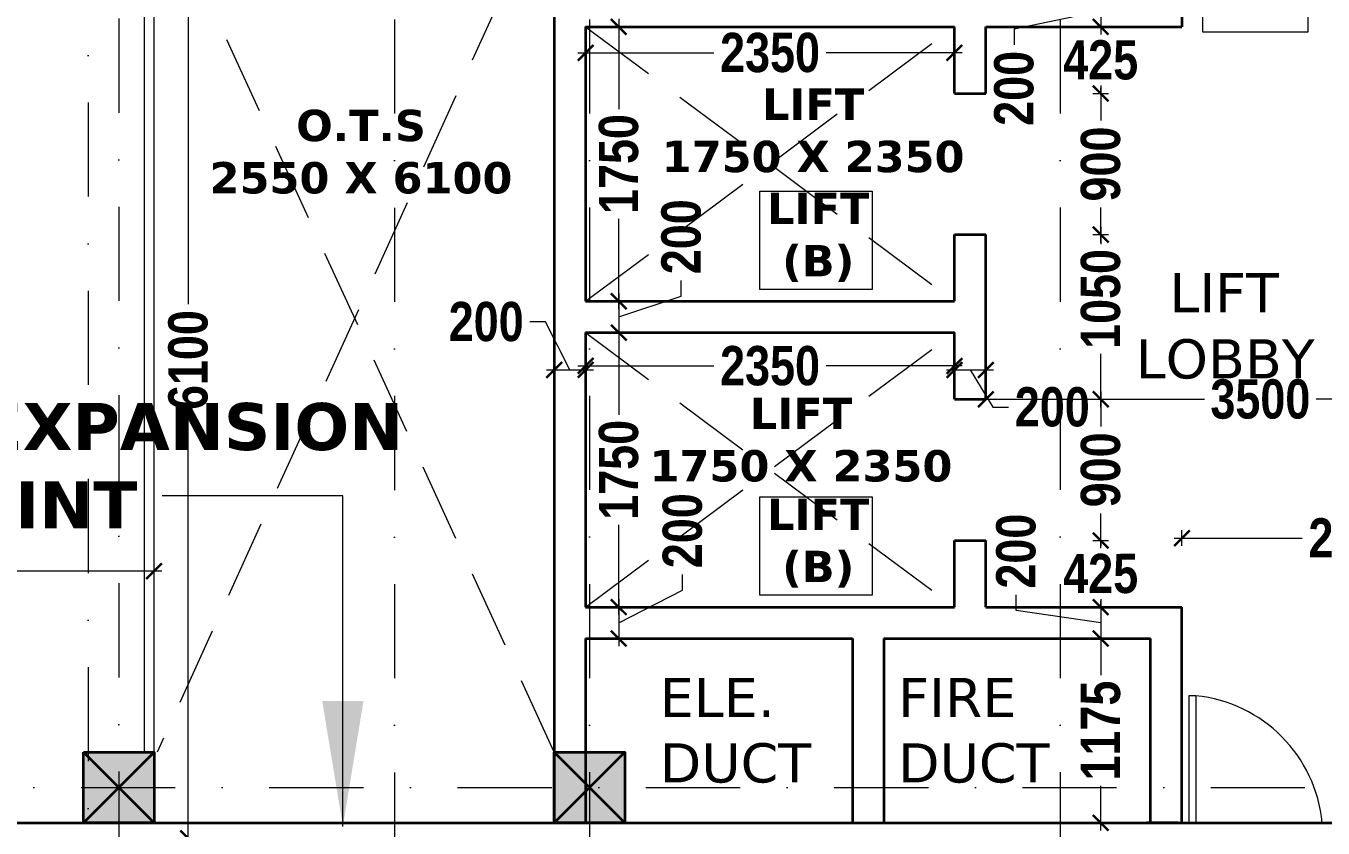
# Model space of a CAD drawing. Header units: millimetres. Extents: x -3092155 to 4513934, y -12317808 to 1850003.
# Drawn here: x -423017 to -414750, y -5715460 to -5710346 of the extents above; entities that cross this region are included whole.
import ezdxf

# ---------------------------------------------------------------- set-up
doc = ezdxf.new("R2010")
doc.units = ezdxf.units.MM
doc.header["$LTSCALE"] = 2
doc.header["$MEASUREMENT"] = 0
doc.header["$PDMODE"] = 34
doc.header["$PDSIZE"] = 500
doc.linetypes.add('DASHDOT', pattern=[1, 0.5, -0.25, 0, -0.25])
doc.linetypes.add('DASHED2', pattern=[0.375, 0.25, -0.125])
doc.layers.add('AEROW', color=7, linetype='Continuous', lineweight=15, true_color=0x0d0d0d)
for name, color, linetype, lineweight in [('coloumn', 10, 'Continuous', 35), ('D DIM', 250, 'Continuous', 9), ('D1', 10, 'Continuous', 5), ('DOOR', 27, 'Continuous', 5), ('expen. jt.', 130, 'Continuous', 35), ('GRID', 251, 'DASHDOT', 5), ('PARGOLA', 115, 'DASHED2', 5), ('RAILING', 47, 'Continuous', 13), ('SILL', 74, 'Continuous', 9), ('TEXT', 7, 'Continuous', 13), ('W1', 162, 'Continuous', 5), ('WAll', 250, 'Continuous', 35)]:
    doc.layers.add(name, color=color, linetype=linetype, lineweight=lineweight)
doc.styles.add('INNER DIM', font='ARIALNB.TTF', dxfattribs={"height": 250})
doc.styles.add('style2', font='verdana.ttf')
doc.dimstyles.new('external final', dxfattribs={"dimscale": 0, "dimtxt": 250, "dimasz": 100, "dimexe": 50, "dimexo": 50, "dimgap": 50, "dimtad": 0, "dimdec": 0, "dimzin": 0, "dimdsep": 46, "dimtxsty": 'INNER DIM', "dimblk": 'ARCHTICK', "dimcen": 100, "dimdle": 50, "dimclrd": 256, "dimclre": 256, "dimclrt": 256, "dimadec": 0, "dimazin": 0, "dimtfac": 1, "dimtdec": 0, "dimtix": 1, "dimtmove": 1, "dimatfit": 3, "dimfxl": 50, "dimfxlon": 1, "dimtolj": 1, "dimtzin": 0, "dimlwd": -1, "dimlwe": -1, "dimarcsym": 1})
doc.dimstyles.new('INNER DIM', dxfattribs={"dimscale": 0, "dimtxt": 250, "dimasz": 100, "dimexe": 50, "dimexo": 50, "dimgap": 50, "dimtad": 0, "dimdec": 0, "dimzin": 0, "dimdsep": 46, "dimtxsty": 'INNER DIM', "dimblk": 'ARCHTICK', "dimcen": 100, "dimdle": 50, "dimclrd": 256, "dimclre": 256, "dimclrt": 256, "dimadec": 0, "dimazin": 0, "dimtfac": 1, "dimtdec": 0, "dimtix": 1, "dimtmove": 2, "dimatfit": 3, "dimfxl": 50, "dimfxlon": 1, "dimtolj": 1, "dimtzin": 0, "dimlwd": -1, "dimlwe": -1, "dimarcsym": 1})

# ---------------------------------------------------------------- blocks, each defined once
blk = doc.blocks.new('_ArchTick')
at = {"color": 0, "linetype": 'ByBlock', "const_width": 0.15}
blk.add_lwpolyline([(-0.5, -0.5), (0.5, 0.5)], dxfattribs=at)
blk = doc.blocks.new('*D730')
at = {"layer": 'D DIM', "ltscale": 100, "transparency": 16777216}
for p, q in [((-438689.1, 360.6), (-438689.1, 460.6)), ((998.8, 360.6), (998.8, 460.6)), ((1048.8, 410.6), (-438739.1, 410.6))]:
    blk.add_line(p, q, dxfattribs=at)
at = {"layer": 'Defpoints', "color": 0, "lineweight": 50, "ltscale": 100, "transparency": 16777216}
for p in [(-438689.1, 410.6), (998.8, 0), (-438689.1, -5723126.2)]:
    blk.add_point(p, dxfattribs=at)
at = {"layer": 'D DIM', "ltscale": 100, "transparency": 16777216, "xscale": 100, "yscale": 100, "zscale": 100, "rotation": 180}
blk.add_blockref('_ArchTick', (-438689.1, 410.6), dxfattribs=at)
at = {"layer": 'D DIM', "ltscale": 100, "transparency": 16777216, "xscale": 100, "yscale": 100, "zscale": 100}
blk.add_blockref('_ArchTick', (998.8, 410.6), dxfattribs=at)
at = {"layer": 'D DIM', "ltscale": 100, "transparency": 16777216, "insert": (1326.5, 835.2), "char_height": 250, "attachment_point": 5, "style": 'INNER DIM'}
blk.add_mtext('\\A1;439688', dxfattribs=at)
blk = doc.blocks.new('1000 DOOR R')
at = {"layer": 'DOOR', "color": 252, "ltscale": 200}
for p, q in [((-900, -900), (0, -900)), ((-900, -900), (-900, -950)), ((0, -1000), (0, -900)), ((-900, -950), (0, -950))]:
    blk.add_line(p, q, dxfattribs=at)
blk.add_arc((96.2, -1003), 1001.5, 95.46124, 174.09882, dxfattribs=at)
blk = doc.blocks.new('F.F')
at = {"layer": 'coloumn', "ltscale": 100}
for points in [[(-195270.3, -5868306.2), (-194820.3, -5868306.2), (-194820.3, -5868756.2), (-195270.3, -5868756.2)], [(-192270.3, -5868306.2), (-191820.3, -5868306.2), (-191820.3, -5868756.2), (-192270.3, -5868756.2)]]:
    blk.add_hatch(color=256, dxfattribs=at).paths.add_polyline_path(points)
for p, q in [((-195270.3, -5868756.2), (-194820.3, -5868306.2)), ((-194820.3, -5868756.2), (-195270.3, -5868306.2)), ((-192270.3, -5868756.2), (-191820.3, -5868306.2)), ((-191820.3, -5868756.2), (-192270.3, -5868306.2))]:
    blk.add_line(p, q, dxfattribs=at)
for points in [[(-195270.3, -5868306.2), (-194820.3, -5868306.2), (-194820.3, -5868756.2), (-195270.3, -5868756.2)], [(-192270.3, -5868306.2), (-191820.3, -5868306.2), (-191820.3, -5868756.2), (-192270.3, -5868756.2)]]:
    blk.add_lwpolyline(points, close=True, dxfattribs=at)
blk = doc.blocks.new('*D1043')
at = {"layer": 'D DIM', "ltscale": 100, "transparency": 16777216}
for p, q in [((-425619.3, -5713822.6), (-424240.9, -5713822.6)), ((-425569.3, -5713872.6), (-425569.3, -5713772.6)), ((-422150.1, -5713822.6), (-423528.5, -5713822.6)), ((-422200.1, -5713872.6), (-422200.1, -5713772.6))]:
    blk.add_line(p, q, dxfattribs=at)
at = {"layer": 'Defpoints', "color": 0, "lineweight": 50, "ltscale": 100, "transparency": 16777216}
for p in [(-422200.1, -5713822.6), (-425569.3, -5714886.1), (-422200.1, -5714886.1)]:
    blk.add_point(p, dxfattribs=at)
at = {"layer": 'D DIM', "ltscale": 100, "transparency": 16777216, "xscale": 100, "yscale": 100, "zscale": 100, "rotation": 180}
blk.add_blockref('_ArchTick', (-425569.3, -5713822.6), dxfattribs=at)
at = {"layer": 'D DIM', "ltscale": 100, "transparency": 16777216, "xscale": 100, "yscale": 100, "zscale": 100}
blk.add_blockref('_ArchTick', (-422200.1, -5713822.6), dxfattribs=at)
at = {"layer": 'D DIM', "ltscale": 100, "transparency": 16777216, "insert": (-423884.7, -5713822.6), "char_height": 250, "attachment_point": 5, "style": 'INNER DIM'}
blk.add_mtext('\\A1;3370', dxfattribs=at)
blk = doc.blocks.new('*D1053')
at = {"layer": 'D DIM', "ltscale": 100, "transparency": 16777216}
for p, q in [((-415649.3, -5713661.7), (-415649.3, -5713561.7)), ((-413399.3, -5713661.7), (-413399.3, -5713561.7)), ((-415699.3, -5713611.7), (-414882.2, -5713611.7)), ((-413349.3, -5713611.7), (-414166.3, -5713611.7))]:
    blk.add_line(p, q, dxfattribs=at)
at = {"layer": 'Defpoints', "color": 0, "lineweight": 50, "ltscale": 100, "transparency": 16777216}
for p in [(-413399.3, -5713611.7), (-415649.3, -5714201.2), (-413399.3, -5714776.2)]:
    blk.add_point(p, dxfattribs=at)
at = {"layer": 'D DIM', "ltscale": 100, "transparency": 16777216, "xscale": 100, "yscale": 100, "zscale": 100, "rotation": 180}
blk.add_blockref('_ArchTick', (-415649.3, -5713611.7), dxfattribs=at)
at = {"layer": 'D DIM', "ltscale": 100, "transparency": 16777216, "xscale": 100, "yscale": 100, "zscale": 100}
blk.add_blockref('_ArchTick', (-413399.3, -5713611.7), dxfattribs=at)
at = {"layer": 'D DIM', "ltscale": 100, "transparency": 16777216, "insert": (-414524.3, -5713611.7), "char_height": 250, "attachment_point": 5, "style": 'INNER DIM'}
blk.add_mtext('\\A1;2250', dxfattribs=at)
blk = doc.blocks.new('*D1070')
at = {"layer": 'D DIM', "ltscale": 100, "transparency": 16777216}
for p, q in [((-416166.8, -5710101.2), (-416166.8, -5710401.2)), ((-416116.8, -5710151.2), (-416216.8, -5710151.2)), ((-416166.8, -5710251.2), (-416719.3, -5710365.4)), ((-416719.3, -5710365.4), (-416719.3, -5710465.4)), ((-416216.8, -5710351.2), (-416116.8, -5710351.2))]:
    blk.add_line(p, q, dxfattribs=at)
at = {"layer": 'Defpoints', "color": 0, "lineweight": 50, "ltscale": 100, "transparency": 16777216}
for p in [(-415849.3, -5710151.2), (-416899.3, -5710351.2), (-416166.8, -5710351.2)]:
    blk.add_point(p, dxfattribs=at)
at = {"layer": 'D DIM', "ltscale": 100, "transparency": 16777216, "xscale": 100, "yscale": 100, "zscale": 100}
for p, rotation in [((-416166.8, -5710151.2), 90), ((-416166.8, -5710351.2), 270)]:
    blk.add_blockref('_ArchTick', p, dxfattribs=dict(at, rotation=rotation))
at = {"layer": 'D DIM', "ltscale": 100, "transparency": 16777216, "insert": (-416719.3, -5710743.8), "char_height": 250, "attachment_point": 5, "rotation": 90, "style": 'INNER DIM'}
blk.add_mtext('\\A1;200', dxfattribs=at)
blk = doc.blocks.new('*D1071')
at = {"layer": 'D DIM', "ltscale": 100, "transparency": 16777216}
for p, q in [((-416216.8, -5710351.2), (-416116.8, -5710351.2)), ((-416166.8, -5710351.2), (-416166.8, -5710386.2)), ((-416166.8, -5710776.2), (-416166.8, -5710741.3)), ((-416216.8, -5710776.2), (-416116.8, -5710776.2))]:
    blk.add_line(p, q, dxfattribs=at)
at = {"layer": 'Defpoints', "color": 0, "lineweight": 50, "ltscale": 100, "transparency": 16777216}
for p in [(-416899.3, -5710351.2), (-416899.3, -5710776.2), (-416166.8, -5710776.2)]:
    blk.add_point(p, dxfattribs=at)
at = {"layer": 'D DIM', "ltscale": 100, "transparency": 16777216, "insert": (-416166.8, -5710563.7), "char_height": 250, "attachment_point": 5, "rotation": 0.1, "style": 'INNER DIM'}
blk.add_mtext('\\A1;425', dxfattribs=at)
blk = doc.blocks.new('*D1072')
at = {"layer": 'D DIM', "ltscale": 100, "transparency": 16777216}
for p, q in [((-416166.8, -5710726.2), (-416166.8, -5710948.8)), ((-416216.8, -5710776.2), (-416116.8, -5710776.2)), ((-416166.8, -5711726.2), (-416166.8, -5711503.6)), ((-416216.8, -5711676.2), (-416116.8, -5711676.2))]:
    blk.add_line(p, q, dxfattribs=at)
at = {"layer": 'Defpoints', "color": 0, "lineweight": 50, "ltscale": 100, "transparency": 16777216}
for p in [(-416899.3, -5710776.2), (-416899.3, -5711676.2), (-416166.8, -5711676.2)]:
    blk.add_point(p, dxfattribs=at)
at = {"layer": 'D DIM', "ltscale": 100, "transparency": 16777216, "xscale": 100, "yscale": 100, "zscale": 100}
for p, rotation in [((-416166.8, -5710776.2), 90), ((-416166.8, -5711676.2), 270)]:
    blk.add_blockref('_ArchTick', p, dxfattribs=dict(at, rotation=rotation))
at = {"layer": 'D DIM', "ltscale": 100, "transparency": 16777216, "insert": (-416166.8, -5711226.2), "char_height": 250, "attachment_point": 5, "rotation": 90, "style": 'INNER DIM'}
blk.add_mtext('\\A1;900', dxfattribs=at)
blk = doc.blocks.new('*D1073')
at = {"layer": 'D DIM', "ltscale": 100, "transparency": 16777216}
for p, q in [((-416166.8, -5711626.2), (-416166.8, -5711736.3)), ((-416216.8, -5711676.2), (-416116.8, -5711676.2)), ((-416166.8, -5712776.2), (-416166.8, -5712436.7)), ((-416216.8, -5712726.2), (-416116.8, -5712726.2))]:
    blk.add_line(p, q, dxfattribs=at)
at = {"layer": 'Defpoints', "color": 0, "lineweight": 50, "ltscale": 100, "transparency": 16777216}
for p in [(-416899.3, -5711676.2), (-416899.3, -5712726.2), (-416166.8, -5712726.2)]:
    blk.add_point(p, dxfattribs=at)
at = {"layer": 'D DIM', "ltscale": 100, "transparency": 16777216, "xscale": 100, "yscale": 100, "zscale": 100}
for p, rotation in [((-416166.8, -5711676.2), 90), ((-416166.8, -5712726.2), 270)]:
    blk.add_blockref('_ArchTick', p, dxfattribs=dict(at, rotation=rotation))
at = {"layer": 'D DIM', "ltscale": 100, "transparency": 16777216, "insert": (-416166.8, -5712086.5), "char_height": 250, "attachment_point": 5, "rotation": 90, "style": 'INNER DIM'}
blk.add_mtext('\\A1;1050', dxfattribs=at)
blk = doc.blocks.new('*D1074')
at = {"layer": 'D DIM', "ltscale": 100, "transparency": 16777216}
for p, q in [((-416216.8, -5712726.2), (-416116.8, -5712726.2)), ((-416166.8, -5712676.2), (-416166.8, -5712898.8)), ((-416166.8, -5713676.2), (-416166.8, -5713453.6)), ((-416216.8, -5713626.2), (-416116.8, -5713626.2))]:
    blk.add_line(p, q, dxfattribs=at)
at = {"layer": 'Defpoints', "color": 0, "lineweight": 50, "ltscale": 100, "transparency": 16777216}
for p in [(-416899.3, -5712726.2), (-416899.3, -5713626.2), (-416166.8, -5713626.2)]:
    blk.add_point(p, dxfattribs=at)
at = {"layer": 'D DIM', "ltscale": 100, "transparency": 16777216, "xscale": 100, "yscale": 100, "zscale": 100}
for p, rotation in [((-416166.8, -5712726.2), 90), ((-416166.8, -5713626.2), 270)]:
    blk.add_blockref('_ArchTick', p, dxfattribs=dict(at, rotation=rotation))
at = {"layer": 'D DIM', "ltscale": 100, "transparency": 16777216, "insert": (-416166.8, -5713176.2), "char_height": 250, "attachment_point": 5, "rotation": 90, "style": 'INNER DIM'}
blk.add_mtext('\\A1;900', dxfattribs=at)
blk = doc.blocks.new('*D1075')
at = {"layer": 'D DIM', "ltscale": 100, "transparency": 16777216}
for p, q in [((-416216.8, -5713626.2), (-416116.8, -5713626.2)), ((-416166.8, -5713626.2), (-416166.8, -5713661.2)), ((-416216.8, -5714051.2), (-416116.8, -5714051.2)), ((-416166.8, -5714051.2), (-416166.8, -5714016.3))]:
    blk.add_line(p, q, dxfattribs=at)
at = {"layer": 'Defpoints', "color": 0, "lineweight": 50, "ltscale": 100, "transparency": 16777216}
for p in [(-416899.3, -5713626.2), (-416899.3, -5714051.2), (-416166.8, -5714051.2)]:
    blk.add_point(p, dxfattribs=at)
at = {"layer": 'D DIM', "ltscale": 100, "transparency": 16777216, "insert": (-416166.8, -5713838.7), "char_height": 250, "attachment_point": 5, "rotation": 0.1, "style": 'INNER DIM'}
blk.add_mtext('\\A1;425', dxfattribs=at)
blk = doc.blocks.new('*D1076')
at = {"layer": 'D DIM', "ltscale": 100, "transparency": 16777216}
for p, q in [((-416706.2, -5714072.9), (-416706.2, -5713972.9)), ((-416216.8, -5714051.2), (-416116.8, -5714051.2)), ((-416166.8, -5714001.2), (-416166.8, -5714301.2)), ((-416166.8, -5714151.2), (-416706.2, -5714072.9)), ((-416216.8, -5714251.2), (-416116.8, -5714251.2))]:
    blk.add_line(p, q, dxfattribs=at)
at = {"layer": 'Defpoints', "color": 0, "lineweight": 50, "ltscale": 100, "transparency": 16777216}
for p in [(-416899.3, -5714051.2), (-417549.3, -5714251.2), (-416166.8, -5714251.2)]:
    blk.add_point(p, dxfattribs=at)
at = {"layer": 'D DIM', "ltscale": 100, "transparency": 16777216, "xscale": 100, "yscale": 100, "zscale": 100}
for p, rotation in [((-416166.8, -5714051.2), 90), ((-416166.8, -5714251.2), 270)]:
    blk.add_blockref('_ArchTick', p, dxfattribs=dict(at, rotation=rotation))
at = {"layer": 'D DIM', "ltscale": 100, "transparency": 16777216, "insert": (-416706.2, -5713694.5), "char_height": 250, "attachment_point": 5, "rotation": 90, "style": 'INNER DIM'}
blk.add_mtext('\\A1;200', dxfattribs=at)
blk = doc.blocks.new('*D1077')
at = {"layer": 'D DIM', "ltscale": 100, "transparency": 16777216}
for p, q in [((-416166.8, -5714201.2), (-416166.8, -5714485.9)), ((-416216.8, -5714251.2), (-416116.8, -5714251.2)), ((-416166.8, -5715476.2), (-416166.8, -5715191.6)), ((-416116.8, -5715426.2), (-416216.8, -5715426.2))]:
    blk.add_line(p, q, dxfattribs=at)
at = {"layer": 'Defpoints', "color": 0, "lineweight": 50, "ltscale": 100, "transparency": 16777216}
for p in [(-417549.3, -5714251.2), (-416166.8, -5715426.2), (-415849.3, -5715426.2)]:
    blk.add_point(p, dxfattribs=at)
at = {"layer": 'D DIM', "ltscale": 100, "transparency": 16777216, "xscale": 100, "yscale": 100, "zscale": 100}
for p, rotation in [((-416166.8, -5714251.2), 90), ((-416166.8, -5715426.2), 270)]:
    blk.add_blockref('_ArchTick', p, dxfattribs=dict(at, rotation=rotation))
at = {"layer": 'D DIM', "ltscale": 100, "transparency": 16777216, "insert": (-416166.8, -5714838.7), "char_height": 250, "attachment_point": 5, "rotation": 90, "style": 'INNER DIM'}
blk.add_mtext('\\A1;1175', dxfattribs=at)
blk = doc.blocks.new('*D1060')
at = {"layer": 'D DIM', "ltscale": 100, "transparency": 16777216}
for p, q in [((-419238.6, -5710301.2), (-419238.6, -5710876)), ((-419197.2, -5710351.2), (-419288.6, -5710351.2)), ((-419238.6, -5712151.2), (-419238.6, -5711576.4)), ((-419197.2, -5712101.2), (-419288.6, -5712101.2))]:
    blk.add_line(p, q, dxfattribs=at)
at = {"layer": 'Defpoints', "color": 0, "lineweight": 50, "ltscale": 100, "transparency": 16777216}
for p in [(-419147.2, -5710351.2), (-419238.6, -5712101.2), (-419147.2, -5712101.2)]:
    blk.add_point(p, dxfattribs=at)
at = {"layer": 'D DIM', "ltscale": 100, "transparency": 16777216, "xscale": 100, "yscale": 100, "zscale": 100}
for p, rotation in [((-419238.6, -5710351.2), 90), ((-419238.6, -5712101.2), 270)]:
    blk.add_blockref('_ArchTick', p, dxfattribs=dict(at, rotation=rotation))
at = {"layer": 'D DIM', "ltscale": 100, "transparency": 16777216, "insert": (-419238.6, -5711226.2), "char_height": 250, "attachment_point": 5, "rotation": 90, "style": 'INNER DIM'}
blk.add_mtext('\\A1;1750', dxfattribs=at)
blk = doc.blocks.new('*D1061')
at = {"layer": 'D DIM', "ltscale": 100, "transparency": 16777216}
for p, q in [((-418840.2, -5712068.3), (-418840.2, -5711968.3)), ((-419238.6, -5712051.2), (-419238.6, -5712351.2)), ((-419238.6, -5712201.2), (-418840.2, -5712068.3)), ((-419197.2, -5712101.2), (-419288.6, -5712101.2)), ((-419288.6, -5712301.2), (-419188.6, -5712301.2))]:
    blk.add_line(p, q, dxfattribs=at)
at = {"layer": 'Defpoints', "color": 0, "lineweight": 50, "ltscale": 100, "transparency": 16777216}
for p in [(-419147.2, -5712101.2), (-419449.3, -5712301.2), (-419238.6, -5712301.2)]:
    blk.add_point(p, dxfattribs=at)
at = {"layer": 'D DIM', "ltscale": 100, "transparency": 16777216, "xscale": 100, "yscale": 100, "zscale": 100}
for p, rotation in [((-419238.6, -5712101.2), 90), ((-419238.6, -5712301.2), 270)]:
    blk.add_blockref('_ArchTick', p, dxfattribs=dict(at, rotation=rotation))
at = {"layer": 'D DIM', "ltscale": 100, "transparency": 16777216, "insert": (-418840.2, -5711689.9), "char_height": 250, "attachment_point": 5, "rotation": 90, "style": 'INNER DIM'}
blk.add_mtext('\\A1;200', dxfattribs=at)
blk = doc.blocks.new('*D1062')
at = {"layer": 'D DIM', "ltscale": 100, "transparency": 16777216}
for p, q in [((-419238.6, -5712251.2), (-419238.6, -5712826)), ((-419288.6, -5712301.2), (-419188.6, -5712301.2)), ((-419238.6, -5714101.2), (-419238.6, -5713526.4)), ((-419288.6, -5714051.2), (-419188.6, -5714051.2))]:
    blk.add_line(p, q, dxfattribs=at)
at = {"layer": 'Defpoints', "color": 0, "lineweight": 50, "ltscale": 100, "transparency": 16777216}
for p in [(-419449.3, -5712301.2), (-419449.3, -5714051.2), (-419238.6, -5714051.2)]:
    blk.add_point(p, dxfattribs=at)
at = {"layer": 'D DIM', "ltscale": 100, "transparency": 16777216, "xscale": 100, "yscale": 100, "zscale": 100}
for p, rotation in [((-419238.6, -5712301.2), 90), ((-419238.6, -5714051.2), 270)]:
    blk.add_blockref('_ArchTick', p, dxfattribs=dict(at, rotation=rotation))
at = {"layer": 'D DIM', "ltscale": 100, "transparency": 16777216, "insert": (-419238.6, -5713176.2), "char_height": 250, "attachment_point": 5, "rotation": 90, "style": 'INNER DIM'}
blk.add_mtext('\\A1;1750', dxfattribs=at)
blk = doc.blocks.new('*D1063')
at = {"layer": 'D DIM', "ltscale": 100, "transparency": 16777216}
for p, q in [((-418831.9, -5713942.7), (-418831.9, -5713842.7)), ((-419238.6, -5714151.2), (-418831.9, -5713942.7)), ((-419288.6, -5714051.2), (-419188.6, -5714051.2)), ((-419238.6, -5714001.2), (-419238.6, -5714301.2)), ((-419288.6, -5714251.2), (-419188.6, -5714251.2))]:
    blk.add_line(p, q, dxfattribs=at)
at = {"layer": 'Defpoints', "color": 0, "lineweight": 50, "ltscale": 100, "transparency": 16777216}
for p in [(-419449.3, -5714051.2), (-419449.3, -5714251.2), (-419238.6, -5714251.2)]:
    blk.add_point(p, dxfattribs=at)
at = {"layer": 'D DIM', "ltscale": 100, "transparency": 16777216, "xscale": 100, "yscale": 100, "zscale": 100}
for p, rotation in [((-419238.6, -5714051.2), 90), ((-419238.6, -5714251.2), 270)]:
    blk.add_blockref('_ArchTick', p, dxfattribs=dict(at, rotation=rotation))
at = {"layer": 'D DIM', "ltscale": 100, "transparency": 16777216, "insert": (-418831.9, -5713564.3), "char_height": 250, "attachment_point": 5, "rotation": 90, "style": 'INNER DIM'}
blk.add_mtext('\\A1;200', dxfattribs=at)
blk = doc.blocks.new('*D1064')
at = {"layer": 'D DIM', "ltscale": 100, "transparency": 16777216}
for p, q in [((-419449.3, -5710516.7), (-419449.3, -5710466.7)), ((-417099.3, -5710516.7), (-417099.3, -5710466.7)), ((-419499.3, -5710516.7), (-418632.3, -5710516.7)), ((-417049.3, -5710516.7), (-417916.3, -5710516.7))]:
    blk.add_line(p, q, dxfattribs=at)
at = {"layer": 'Defpoints', "color": 0, "lineweight": 50, "ltscale": 100, "transparency": 16777216}
for p in [(-419449.3, -5710517.7), (-417099.3, -5710516.7), (-417099.3, -5710517.7)]:
    blk.add_point(p, dxfattribs=at)
at = {"layer": 'D DIM', "ltscale": 100, "transparency": 16777216, "xscale": 100, "yscale": 100, "zscale": 100, "rotation": 180}
blk.add_blockref('_ArchTick', (-419449.3, -5710516.7), dxfattribs=at)
at = {"layer": 'D DIM', "ltscale": 100, "transparency": 16777216, "xscale": 100, "yscale": 100, "zscale": 100}
blk.add_blockref('_ArchTick', (-417099.3, -5710516.7), dxfattribs=at)
at = {"layer": 'D DIM', "ltscale": 100, "transparency": 16777216, "insert": (-418274.3, -5710516.7), "char_height": 250, "attachment_point": 5, "style": 'INNER DIM'}
blk.add_mtext('\\A1;2350', dxfattribs=at)
blk = doc.blocks.new('*D1065')
at = {"layer": 'D DIM', "ltscale": 100, "transparency": 16777216}
for p, q in [((-419705, -5712232.1), (-419805, -5712232.1)), ((-419549.3, -5712539.2), (-419705, -5712232.1)), ((-419649.3, -5712560.7), (-419649.3, -5712489.2)), ((-419449.3, -5712560.7), (-419449.3, -5712489.2)), ((-419699.3, -5712539.2), (-419399.3, -5712539.2))]:
    blk.add_line(p, q, dxfattribs=at)
at = {"layer": 'Defpoints', "color": 0, "lineweight": 50, "ltscale": 100, "transparency": 16777216}
for p in [(-419449.3, -5712539.2), (-419649.3, -5712610.7), (-419449.3, -5712610.7)]:
    blk.add_point(p, dxfattribs=at)
at = {"layer": 'D DIM', "ltscale": 100, "transparency": 16777216, "xscale": 100, "yscale": 100, "zscale": 100, "rotation": 180}
blk.add_blockref('_ArchTick', (-419649.3, -5712539.2), dxfattribs=at)
at = {"layer": 'D DIM', "ltscale": 100, "transparency": 16777216, "xscale": 100, "yscale": 100, "zscale": 100}
blk.add_blockref('_ArchTick', (-419449.3, -5712539.2), dxfattribs=at)
at = {"layer": 'D DIM', "ltscale": 100, "transparency": 16777216, "insert": (-420083.3, -5712232.1), "char_height": 250, "attachment_point": 5, "style": 'INNER DIM'}
blk.add_mtext('\\A1;200', dxfattribs=at)
blk = doc.blocks.new('*D1066')
at = {"layer": 'D DIM', "ltscale": 100, "transparency": 16777216}
for p, q in [((-419449.3, -5712463.7), (-419449.3, -5712563.7)), ((-417099.3, -5712463.7), (-417099.3, -5712563.7)), ((-419499.3, -5712513.7), (-418632.3, -5712513.7)), ((-417049.3, -5712513.7), (-417916.3, -5712513.7))]:
    blk.add_line(p, q, dxfattribs=at)
at = {"layer": 'Defpoints', "color": 0, "lineweight": 50, "ltscale": 100, "transparency": 16777216}
for p in [(-419449.3, -5712301.2), (-417099.3, -5712301.2), (-417099.3, -5712513.7)]:
    blk.add_point(p, dxfattribs=at)
at = {"layer": 'D DIM', "ltscale": 100, "transparency": 16777216, "xscale": 100, "yscale": 100, "zscale": 100, "rotation": 180}
blk.add_blockref('_ArchTick', (-419449.3, -5712513.7), dxfattribs=at)
at = {"layer": 'D DIM', "ltscale": 100, "transparency": 16777216, "xscale": 100, "yscale": 100, "zscale": 100}
blk.add_blockref('_ArchTick', (-417099.3, -5712513.7), dxfattribs=at)
at = {"layer": 'D DIM', "ltscale": 100, "transparency": 16777216, "insert": (-418274.3, -5712513.7), "char_height": 250, "attachment_point": 5, "style": 'INNER DIM'}
blk.add_mtext('\\A1;2350', dxfattribs=at)
blk = doc.blocks.new('*D1067')
at = {"layer": 'D DIM', "ltscale": 100, "transparency": 16777216}
for p, q in [((-417099.3, -5712489.2), (-417099.3, -5712589.2)), ((-416899.3, -5712589.2), (-416899.3, -5712489.2)), ((-417149.3, -5712539.2), (-416849.3, -5712539.2)), ((-416999.3, -5712539.2), (-416853.8, -5712775.8)), ((-416853.8, -5712775.8), (-416753.8, -5712775.8))]:
    blk.add_line(p, q, dxfattribs=at)
at = {"layer": 'Defpoints', "color": 0, "lineweight": 50, "ltscale": 100, "transparency": 16777216}
for p in [(-417099.3, -5712301.2), (-416899.3, -5712539.2), (-416899.3, -5712726.2)]:
    blk.add_point(p, dxfattribs=at)
at = {"layer": 'D DIM', "ltscale": 100, "transparency": 16777216, "xscale": 100, "yscale": 100, "zscale": 100, "rotation": 180}
blk.add_blockref('_ArchTick', (-417099.3, -5712539.2), dxfattribs=at)
at = {"layer": 'D DIM', "ltscale": 100, "transparency": 16777216, "xscale": 100, "yscale": 100, "zscale": 100}
blk.add_blockref('_ArchTick', (-416899.3, -5712539.2), dxfattribs=at)
at = {"layer": 'D DIM', "ltscale": 100, "transparency": 16777216, "insert": (-416475.5, -5712775.8), "char_height": 250, "attachment_point": 5, "style": 'INNER DIM'}
blk.add_mtext('\\A1;200', dxfattribs=at)
blk = doc.blocks.new('*D1068')
at = {"layer": 'D DIM', "ltscale": 100, "transparency": 16777216}
for p, q in [((-416949.3, -5712726.2), (-415505.5, -5712726.2)), ((-416899.3, -5712726.2), (-416899.3, -5712676.2)), ((-413349.3, -5712726.2), (-414793.1, -5712726.2)), ((-413399.3, -5712726.2), (-413399.3, -5712676.2))]:
    blk.add_line(p, q, dxfattribs=at)
at = {"layer": 'Defpoints', "color": 0, "lineweight": 50, "ltscale": 100, "transparency": 16777216}
for p in [(-416899.3, -5712726.2), (-413399.3, -5712726.2), (-413399.3, -5712726.2)]:
    blk.add_point(p, dxfattribs=at)
at = {"layer": 'D DIM', "ltscale": 100, "transparency": 16777216, "xscale": 100, "yscale": 100, "zscale": 100, "rotation": 180}
blk.add_blockref('_ArchTick', (-416899.3, -5712726.2), dxfattribs=at)
at = {"layer": 'D DIM', "ltscale": 100, "transparency": 16777216, "xscale": 100, "yscale": 100, "zscale": 100}
blk.add_blockref('_ArchTick', (-413399.3, -5712726.2), dxfattribs=at)
at = {"layer": 'D DIM', "ltscale": 100, "transparency": 16777216, "insert": (-415149.3, -5712726.2), "char_height": 250, "attachment_point": 5, "style": 'INNER DIM'}
blk.add_mtext('\\A1;3500', dxfattribs=at)
blk = doc.blocks.new('*D1046')
at = {"layer": 'D DIM', "ltscale": 100, "transparency": 16777216}
for p, q in [((-421932.7, -5709426.2), (-422032.7, -5709426.2)), ((-421982.7, -5709376.2), (-421982.7, -5712120.7)), ((-421982.7, -5715576.2), (-421982.7, -5712831.7)), ((-421932.7, -5715526.2), (-422032.7, -5715526.2))]:
    blk.add_line(p, q, dxfattribs=at)
at = {"layer": 'Defpoints', "color": 0, "lineweight": 50, "ltscale": 100, "transparency": 16777216}
for p in [(-421478.8, -5709426.2), (-421982.7, -5715526.2), (-421478.8, -5715526.2)]:
    blk.add_point(p, dxfattribs=at)
at = {"layer": 'D DIM', "ltscale": 100, "transparency": 16777216, "xscale": 100, "yscale": 100, "zscale": 100}
for p, rotation in [((-421982.7, -5709426.2), 90), ((-421982.7, -5715526.2), 270)]:
    blk.add_blockref('_ArchTick', p, dxfattribs=dict(at, rotation=rotation))
at = {"layer": 'D DIM', "ltscale": 100, "transparency": 16777216, "insert": (-421982.7, -5712476.2), "char_height": 250, "attachment_point": 5, "rotation": 90, "style": 'INNER DIM'}
blk.add_mtext('\\A1;6100', dxfattribs=at)
blk = doc.blocks.new('67UU')
at = {"layer": 'W1', "ltscale": 100}
blk.add_lwpolyline([(-417622.7, -5862355.4), (-418337.5, -5862355.4), (-418337.5, -5861728.2), (-417622.7, -5861728.2)], close=True, dxfattribs=at)
at = {"layer": 'W1', "ltscale": 100, "insert": (-417966.4, -5861738.9), "char_height": 200, "width": 641.269, "attachment_point": 2, "style": 'style2'}
blk.add_mtext('{\\fVerdana|b1|i0|c0|p34;LIFT (B)}', dxfattribs=at)

msp = doc.modelspace()

# ---------------------------------------------------------------- linework, layer by layer
at = {"layer": 'D1'}
msp.add_lwpolyline([(-415515.9, -5709950.9), (-414847.1, -5709950.9), (-414847.1, -5710385.1), (-415515.9, -5710385.1)], close=True, dxfattribs=at)
at = {"layer": 'expen. jt.', "ltscale": 100}
msp.add_line((-438889.7, -5715426.2), (-393959.7, -5715426.2), dxfattribs=at)
msp.add_lwpolyline([(-393983.8, -5715526.2), (-438913.8, -5715526.2), (-438913.8, -5715426.2), (-393983.8, -5715426.2)], close=True, dxfattribs=at)
at = {"layer": 'GRID', "color": 5, "ltscale": 600}
for p, q in [((-422424.7, -5657494.5), (-422424.7, -5742293.2)), ((-420667.4, -5657500.3), (-420667.4, -5742292.2)), ((-419424.7, -5657499.4), (-419424.7, -5742293.2)), ((-416424.7, -5657499.4), (-416424.7, -5742293.2)), ((-422620.1, -5660430.1), (-422620.1, -5739362.4))]:
    msp.add_line(p, q, dxfattribs=at)
at = {"layer": 'GRID', "color": 6, "ltscale": 600}
msp.add_line((-461068.9, -5715201.2), (-366441.5, -5715201.2), dxfattribs=at)
at = {"layer": 'PARGOLA', "ltscale": 1000}
for p, q in [((-419649.7, -5714976.6), (-422200.1, -5709426.2)), ((-419655.3, -5709426.2), (-422180.3, -5714976.2)), ((-419449.7, -5712101.2), (-417099.7, -5710351.2)), ((-419449.7, -5710351.2), (-417099.7, -5712101.2)), ((-419449.7, -5712301.2), (-417099.7, -5714051.2)), ((-419449.7, -5714051.2), (-417099.7, -5712301.2))]:
    msp.add_line(p, q, dxfattribs=at)
at = {"layer": 'RAILING', "ltscale": 1000}
for p, q in [((-422262.1, -5714976.2), (-422262.1, -5709426.2)), ((-422200.1, -5714976.2), (-422200.1, -5709426.2))]:
    msp.add_line(p, q, dxfattribs=at)
at = {"layer": 'RAILING', "ltscale": 100}
msp.add_line((-419524.3, -5715426.2), (-422649.3, -5715426.2), dxfattribs=at)
at = {"layer": 'WAll', "ltscale": 100}
for p, q in [((-415649.7, -5708976.2), (-415649.7, -5710351.2)), ((-419649.7, -5709425.8), (-419649.7, -5715426.2)), ((-419449.7, -5710351.2), (-419449.7, -5712101.2)), ((-419449.7, -5710351.2), (-417099.7, -5710351.2)), ((-417099.7, -5710776.2), (-417099.7, -5710351.2)), ((-416899.7, -5710351.2), (-415649.7, -5710351.2)), ((-416899.7, -5710776.2), (-416899.7, -5710351.2)), ((-417099.7, -5710776.2), (-416899.7, -5710776.2)), ((-417099.7, -5712101.2), (-417099.7, -5711676.2)), ((-417099.7, -5711676.2), (-416899.7, -5711676.2)), ((-416899.7, -5712726.2), (-416899.7, -5711676.2)), ((-419449.7, -5712101.2), (-417099.7, -5712101.2)), ((-419449.7, -5712301.2), (-419449.7, -5714051.2)), ((-419449.7, -5712301.2), (-417099.7, -5712301.2)), ((-417099.7, -5712726.2), (-417099.7, -5712301.2)), ((-417099.7, -5712726.2), (-416899.7, -5712726.2)), ((-417099.7, -5714051.2), (-417099.7, -5713626.2)), ((-417099.7, -5713626.2), (-416899.7, -5713626.2)), ((-416899.7, -5714051.2), (-416899.7, -5713626.2)), ((-419449.7, -5714051.2), (-417099.7, -5714051.2)), ((-416899.7, -5714051.2), (-415649.7, -5714051.2)), ((-415649.7, -5715426.2), (-415649.7, -5714051.2)), ((-419449.7, -5714251.2), (-419449.7, -5715426.2)), ((-419449.7, -5714251.2), (-417749.7, -5714251.2)), ((-417749.7, -5714251.2), (-417749.7, -5715426.2)), ((-417549.7, -5714251.2), (-415849.7, -5714251.2)), ((-417549.7, -5714251.2), (-417549.7, -5715426.2)), ((-415849.7, -5715426.2), (-415849.7, -5714251.2)), ((-415673.8, -5715426.2), (-415873.8, -5715426.2)), ((-415849.7, -5715426.2), (-415649.7, -5715426.2))]:
    msp.add_line(p, q, dxfattribs=at)

# ---------------------------------------------------------------- block references
at = {"layer": 'coloumn'}
msp.add_blockref('F.F', (-227379.8, 153330), dxfattribs=at)
at = {"layer": 'D DIM'}
for p in [(-0.8, 150330), (-0.8, 148380)]:
    msp.add_blockref('67UU', p, dxfattribs=at)
at = {"layer": 'SILL', "ltscale": 0.1, "extrusion": (0, 0, -1), "xscale": -0.8999999999941792, "yscale": 0.8999999999941792, "zscale": -0.900000000403865, "rotation": 90}
msp.add_blockref('1000 DOOR R', (414749.7, -5715426.2), dxfattribs=at)

# ---------------------------------------------------------------- texts
at = {"layer": 'TEXT', "style": 'style2'}
for s, p in [('LIFT', (-415729.4, -5712171.5)), ('LOBBY', (-415944, -5712593.3))]:
    msp.add_text(s, height=250, dxfattribs=at).set_placement(p)
at = {"layer": 'TEXT', "ltscale": 0.1, "char_height": 200, "attachment_point": 5, "style": 'style2'}
for s, insert in [('{\\fVerdana|b1|i0|c0|p34;LIFT\\P1750 X 2350 }', (-417999.9, -5711013.1)), ('{\\fVerdana|b1|i0|c0|p34;O.T.S\\P2550 X 6100 }', (-420881.3, -5711148.8)), ('{\\fVerdana|b1|i0|c0|p34;LIFT\\P1750 X 2350 }', (-418077.1, -5712985.3)), ('{\\fVerdana|b1|i0|c0|p34;LIFT\\P1750 X 2350 }', (-418077.1, -5712985.3))]:
    msp.add_mtext(s, dxfattribs=dict(at, insert=insert))
at = {"layer": 'TEXT', "ltscale": 0.1, "insert": (-422947.5, -5712941), "char_height": 300, "attachment_point": 5, "style": 'style2'}
msp.add_mtext_dynamic_manual_height_columns('{\\fVerdana|b1|i0|c0|p34;\\P100 MM EXPANSION JOINT}', width=4869.269, gutter_width=500, heights=[0], dxfattribs=at)
at = {"layer": 'TEXT', "lineweight": 30, "ltscale": 100, "char_height": 250, "width": 943.083, "attachment_point": 1, "style": 'style2'}
for s, insert in [('ELE.\\PDUCT', (-418976.9, -5714502.7)), ('FIRE\\PDUCT', (-417458, -5714502.7))]:
    msp.add_mtext(s, dxfattribs=dict(at, insert=insert))

# ---------------------------------------------------------------- dimensions: what is measured, and where the dimension line sits
at = {"layer": 'D DIM', "ltscale": 100}
for base, p1, p2, dimstyle, picture, middle in [((-438689.1, 410.6), (998.8, 0), (-438689.1, -5723126.2), 'INNER DIM', '*D730', (1326.5, 835.2)), ((-419449.3, -5712539.2), (-419649.3, -5712610.7), (-419449.3, -5712610.7), 'external final', '*D1065', (-419855, -5712232.1)), ((-416899.3, -5712539.2), (-417099.3, -5712301.2), (-416899.3, -5712726.2), 'external final', '*D1067', (-416703.8, -5712775.8))]:
    dim = msp.add_linear_dim(base=base, p1=p1, p2=p2, dimstyle=dimstyle, override={"dimscale": 1}, dxfattribs=at)
    dim.commit()
    dim.dimension.update_dxf_attribs({"geometry": picture, "text_midpoint": middle, "dimtype": 160})
for base, p1, p2, picture, middle in [((-421982.7, -5715526.2), (-421478.8, -5709426.2), (-421478.8, -5715526.2), '*D1046', (-421982.7, -5712476.2)), ((-419238.6, -5712101.2), (-419147.2, -5710351.2), (-419147.2, -5712101.2), '*D1060', (-419238.6, -5711226.2)), ((-416166.8, -5711676.2), (-416899.3, -5710776.2), (-416899.3, -5711676.2), '*D1072', (-416166.8, -5711226.2)), ((-419238.6, -5714051.2), (-419449.3, -5712301.2), (-419449.3, -5714051.2), '*D1062', (-419238.6, -5713176.2)), ((-416166.8, -5713626.2), (-416899.3, -5712726.2), (-416899.3, -5713626.2), '*D1074', (-416166.8, -5713176.2)), ((-416166.8, -5715426.2), (-417549.3, -5714251.2), (-415849.3, -5715426.2), '*D1077', (-416166.8, -5714838.7))]:
    dim = msp.add_linear_dim(base=base, p1=p1, p2=p2, angle=90, dimstyle='external final', override={"dimscale": 1}, dxfattribs=at)
    dim.commit()
    dim.dimension.update_dxf_attribs({"geometry": picture, "text_midpoint": middle})
for base, p1, p2, picture, middle in [((-416166.8, -5710351.2), (-415849.3, -5710151.2), (-416899.3, -5710351.2), '*D1070', (-416719.3, -5710515.4)), ((-419238.6, -5712301.2), (-419147.2, -5712101.2), (-419449.3, -5712301.2), '*D1061', (-418840.2, -5711918.3)), ((-416166.8, -5712726.2), (-416899.3, -5711676.2), (-416899.3, -5712726.2), '*D1073', (-416166.8, -5712086.5)), ((-419238.6, -5714251.2), (-419449.3, -5714051.2), (-419449.3, -5714251.2), '*D1063', (-418831.9, -5713792.7)), ((-416166.8, -5714251.2), (-416899.3, -5714051.2), (-417549.3, -5714251.2), '*D1076', (-416706.2, -5713922.9))]:
    dim = msp.add_linear_dim(base=base, p1=p1, p2=p2, angle=90, dimstyle='external final', override={"dimscale": 1}, dxfattribs=at)
    dim.commit()
    dim.dimension.update_dxf_attribs({"geometry": picture, "text_midpoint": middle, "dimtype": 160})
for base, p1, p2, picture, middle in [((-417099.3, -5710516.7), (-419449.3, -5710517.7), (-417099.3, -5710517.7), '*D1064', (-418274.3, -5710516.7)), ((-417099.3, -5712513.7), (-419449.3, -5712301.2), (-417099.3, -5712301.2), '*D1066', (-418274.3, -5712513.7)), ((-413399.3, -5712726.2), (-416899.3, -5712726.2), (-413399.3, -5712726.2), '*D1068', (-415149.3, -5712726.2)), ((-413399.3, -5713611.7), (-415649.3, -5714201.2), (-413399.3, -5714776.2), '*D1053', (-414524.3, -5713611.7))]:
    dim = msp.add_linear_dim(base=base, p1=p1, p2=p2, dimstyle='external final', override={"dimscale": 1}, dxfattribs=at)
    dim.commit()
    dim.dimension.update_dxf_attribs({"geometry": picture, "text_midpoint": middle})
for base, p1, p2, picture, middle in [((-416166.8, -5710776.2), (-416899.3, -5710351.2), (-416899.3, -5710776.2), '*D1071', (-416166.8, -5710563.7)), ((-416166.8, -5714051.2), (-416899.3, -5713626.2), (-416899.3, -5714051.2), '*D1075', (-416166.8, -5713838.7))]:
    dim = msp.add_linear_dim(base=base, p1=p1, p2=p2, angle=90, dimstyle='external final', override={"dimscale": 1}, dxfattribs=at)
    dim.commit()
    dim.dimension.update_dxf_attribs({"geometry": picture, "text_midpoint": middle, "text_rotation": 0.1})
dim = msp.add_linear_dim(base=(-422200.1, -5713822.6), p1=(-425569.3, -5714886.1), p2=(-422200.1, -5714886.1), text='3370', dimstyle='external final', override={"dimscale": 1}, dxfattribs=at)
dim.commit()
dim.dimension.update_dxf_attribs({"geometry": '*D1043', "text_midpoint": (-423884.7, -5713822.6)})

# ---------------------------------------------------------------- leaders
at = {"layer": 'AEROW', "lineweight": 35, "ltscale": 100}
msp.add_leader([(-420996.9, -5715449.7), (-420996.9, -5713342.6), (-422149.4, -5713342.6)], dimstyle='INNER DIM', override={"dimscale": 1, "dimasz": 800}, dxfattribs=at)

doc.saveas('drawing.dxf')
